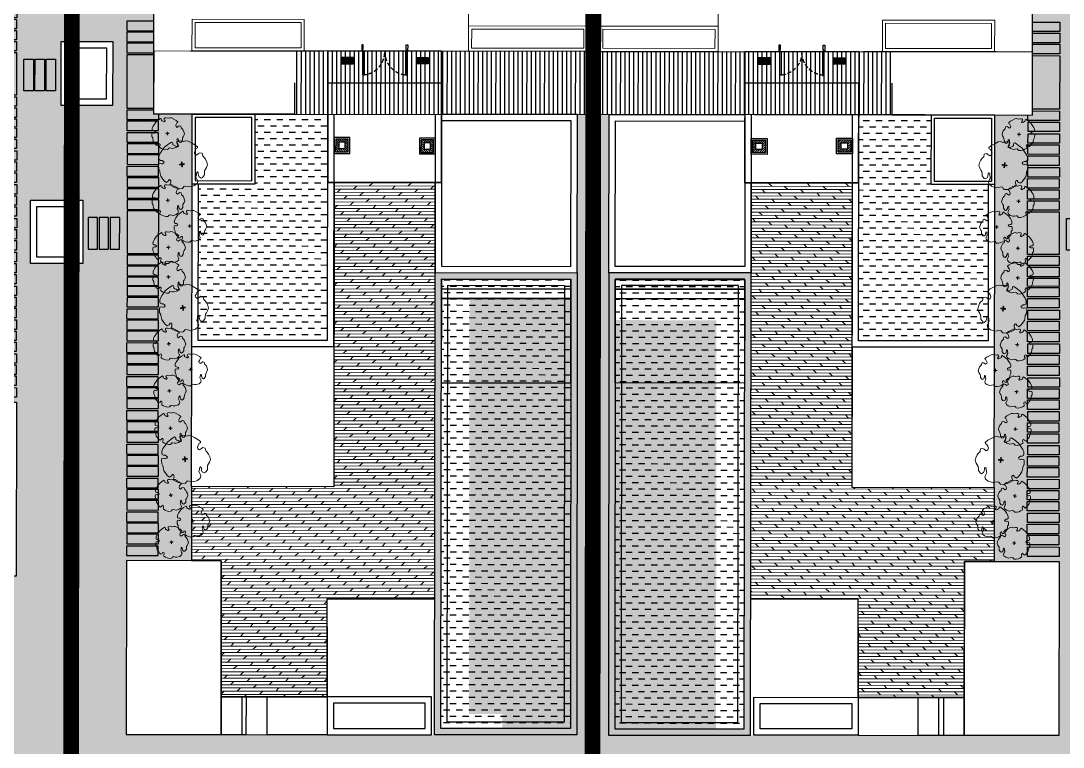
# Model space of a CAD drawing. Header units: millimetres. Extents: x -1030105 to 906887, y -616134 to 1220667.
# Drawn here: x -665787 to -632804, y -502376 to -479411 of the extents above; entities that cross this region are included whole.
import ezdxf

# ---------------------------------------------------------------- set-up
doc = ezdxf.new("R2010")
doc.units = ezdxf.units.MM
doc.header["$MEASUREMENT"] = 0
doc.linetypes.add('240930  KHU B- TMB gời inno$0$HIDDEN', pattern=[9.524999999999999, 6.35, -3.175])
doc.linetypes.add('240930  KHU B- TMB gời inno$0$XREF_LBC_ZONE B_BEACH VILLA 22 11 11$0$HIDDEN', pattern=[9.524999999999999, 6.35, -3.175])
for name, color, linetype, lineweight in [('240930  KHU B- TMB gời inno$0$1. I-FURN', 252, 'Continuous', 18), ('240930  KHU B- TMB gời inno$0$A-WALL', 1, 'Continuous', 30), ('GFA', 6, 'Continuous', 0), ('QH_KTCQ_Caycanhquan', 97, 'Continuous', 18)]:
    doc.layers.add(name, color=color, linetype=linetype, lineweight=lineweight)
for name, color, linetype in [('240930  KHU B- TMB gời inno$0$DA-DOOR', 21, 'Continuous'), ('240930  KHU B- TMB gời inno$0$DA-WALL-FULL', 2, 'Continuous'), ('240930  KHU B- TMB gời inno$0$DA-WALL-LOW', 1, 'Continuous'), ('240930  KHU B- TMB gời inno$0$DA-WALL-PATT', 8, 'Continuous'), ('240930  KHU B- TMB gời inno$0$TMB-KHU B-XREF$0$Xref-LBC-Plot$0$DA-SITE-CNTR1', 8, 'Continuous'), ('240930  KHU B- TMB gời inno$0$XREF_LBC_ZONE B_BEACH VILLA 22 11 11$0$DA-DOOR-WIN', 21, 'Continuous'), ('240930  KHU B- TMB gời inno$0$XREF_LBC_ZONE B_BEACH VILLA 22 11 11$0$DA-FLOR-OTLN', 9, 'Continuous'), ('240930  KHU B- TMB gời inno$0$XREF_LBC_ZONE B_BEACH VILLA 22 11 11$0$DA-FLOR-OVHD', 4, '240930  KHU B- TMB gời inno$0$XREF_LBC_ZONE B_BEACH VILLA 22 11 11$0$HIDDEN'), ('240930  KHU B- TMB gời inno$0$XREF_LBC_ZONE B_BEACH VILLA 22 11 11$0$DA-FLOR-PATT', 251, 'Continuous'), ('240930  KHU B- TMB gời inno$0$XREF_LBC_ZONE B_BEACH VILLA 22 11 11$0$DA-WALL-FULL', 2, 'Continuous'), ('240930  KHU B- TMB gời inno$0$XREF_LBC_ZONE B_BEACH VILLA 22 11 11$0$DA-WALL-LOW', 1, 'Continuous'), ('240930  KHU B- TMB gời inno$0$XREF_LBC_ZONE B_BEACH VILLA 22 11 11$0$DA-WALL-PATT', 8, 'Continuous'), ('ranh dat', 7, 'Continuous'), ('TMB-KHU B-XREF$0$Xref-LBC-Plot$0$DA-SITE-CNTR1', 8, 'Continuous')]:
    doc.layers.add(name, color=color, linetype=linetype)
doc.layers.add('TMB-KHU B-XREF$0$GRASS', color=95, linetype='Continuous', lineweight=0, transparency=0.6)

# ---------------------------------------------------------------- blocks, each defined once
blk = doc.blocks.new('240930  KHU B- TMB gời inno$0$D1600')
for points in [[(0, 1399.999690909404), (0, 1359.999690909404), (-750, 1359.999690909404), (-750, 1399.999690909404)], [(0, 13.99999999992724), (0, 53.99999999992724), (-750, 53.99999999992724), (-750, 13.99999999992724)]]:
    blk.add_lwpolyline(points, close=True)
at = {"color": 0, "linetype": 'ByBlock'}
for points in [[(200, 1431.999690909404), (0, 1431.999690909404), (0, 1399.999690909404), (50, 1399.999690909404), (50, 1384.999690909404), (200, 1384.999690909404), (200, 1399.999690909404), (200, 1399.999690909404)], [(200, -18.00000000007276), (0, -18.00000000007276), (0, 13.99999999992724), (50, 13.99999999992724), (50, 28.99999999992724), (200, 28.99999999992724), (200, 13.99999999992724), (200, 13.99999999992724)]]:
    blk.add_lwpolyline(points, close=True, dxfattribs=at)
at = {"color": 8, "linetype": '240930  KHU B- TMB gời inno$0$HIDDEN', "ltscale": 20}
for centre, start, end in [((-20.65284743288066, 1435.869853190132), 182.8197261977322, 271.6230664425298), ((-20.65284743288066, -21.87016228080029), 88.37693355747022, 177.1802738023498)]:
    blk.add_arc(centre, 729.1625527160895, start, end, dxfattribs=at)
blk = doc.blocks.new('*U1355')
at = {"layer": '240930  KHU B- TMB gời inno$0$DA-WALL-PATT'}
h = blk.add_hatch(color=256, dxfattribs=at)
h.dxf.hatch_style = 1
h.paths.add_polyline_path([(2.054349382883846e-09, 375.2849877717365), (200.0000000007108, 375.2849877719693), (200.0000000000534, 1.164153218269348e-10), (4.656612873077393e-10, 1.164153218269348e-10)])
blk.add_lwpolyline([(2.054349382883846e-09, 375.2849877717365), (200.0000000007108, 375.2849877719693), (200.0000000000534, 1.164153218269348e-10), (4.656612873077393e-10, 1.164153218269348e-10)], close=True)
blk = doc.blocks.new('Xref Khu Spa-Wellness - TBM$0$TREE_T')
at = {"const_width": 100}
for points in [[(-123.743686707654, 123.7436867076467), (123.7436867076394, -123.7436867076467)], [(123.7436867076394, 123.7436867076467), (-123.7436867076394, -123.7436867076467)]]:
    blk.add_lwpolyline(points, dxfattribs=at)
blk = doc.blocks.new('Xref Khu Spa-Wellness - TBM$0$TREE_5')
at = {"layer": 'QH_KTCQ_Caycanhquan', "color": 114, "true_color": 0x139b48}
blk.add_lwpolyline([(-935.8052043020725, 1163.729876997881), (-781.0664177108556, 1298.991161259357), (-577.9716866482049, 1385.944714451209), (-423.232900056988, 1424.590717911255), (-249.1519124628976, 1453.575356581714), (-181.4534723367542, 1414.929171710275), (-142.7687756838277, 1289.329614988528), (-84.74187805317342, 1221.698972928803), (-17.04343790188432, 1192.71433425881), (40.98345973622054, 1221.698972928803), (31.31221188511699, 1347.298710919917), (60.32595539093018, 1424.590717911255), (79.6681563751772, 1472.898267642129), (244.0781907904893, 1472.898267642129), (369.8035285742953, 1434.252264111768), (592.2404606333002, 1376.283168251161), (775.9926960328594, 1212.037426657975), (824.3486405229196, 1163.729876997881), (959.7452261233702, 1105.760781065095), (1114.484012714587, 931.8534933435731), (1143.497461522929, 844.8999401517212), (1075.79931606818, 767.6077518211678), (1017.772123759612, 748.2848406890407), (979.0874271076173, 709.638655890245), (930.7317773010582, 642.0081950975582), (940.40273046121, 564.7160067670047), (1017.772123759612, 555.0544605664909), (1114.484012714587, 564.7160067670047), (1191.85340601299, 622.6851026983932), (1288.56500029657, 632.3466488970444), (1365.934688259847, 564.7160067670047), (1423.96158589609, 487.4238184364513), (1472.317530387081, 323.178076912649), (1481.988778204657, 168.5938815902919), (1501.330979188904, -159.8976014545187), (1433.632833734155, -440.0815348392352), (1356.263440435752, -691.2808295534924), (1288.56500029657, -720.2654682239518), (1240.209350477904, -681.6192833529785), (1182.182158169337, -613.9888225602917), (1124.155260538682, -623.6501874942333), (1037.114619421773, -642.9732798933983), (930.7317773010582, -662.296372293029), (872.7045849869028, -700.9423758247867), (863.0333371693268, -768.5730178840458), (969.4164739474654, -797.5574752166867), (1056.45682040602, -855.5265711485408), (1104.812764876522, -923.1572132077999), (1066.128068224527, -990.7878553378396), (988.7586749317124, -1068.079862329178), (785.6639438699931, -1174.356507992838), (717.9657984022051, -1290.294699784368), (572.8982596490532, -1377.248434313573), (340.7897850750014, -1415.894437845796), (108.6816051844507, -1454.540441305377), (-94.41312587726861, -1444.87889510626), (-133.0978225171566, -1386.909799175337), (-94.41312587726861, -1319.279338454828), (-123.5076104430482, -1166.998870359268), (-158.3361843349412, -1051.01933326479), (-245.4077663654462, -987.2307148086838), (-361.5031108781695, -998.8285959679633), (-401.6181620880961, -1151.07587907603), (-438.5748819764704, -1243.375660780352), (-567.9238436007872, -1307.985380935017), (-703.6970244115219, -1193.679600392003), (-829.4223621934652, -1184.018054192886), (-964.8186531243846, -1145.372050659731), (-1129.228687539697, -1048.756951268762), (-1264.625273158774, -942.4803056772798), (-1312.981217630208, -778.2345641553402), (-1332.323418614455, -652.6348260920495), (-1351.665914275683, -546.3581805010326), (-1429.035307568498, -420.7584424400702), (-1496.733453042805, -333.8048892477527), (-1496.733453042805, -130.9129628543742), (-1458.048756396398, -53.62095586303622), (-1322.652170789428, -43.95940966391936), (-1225.940576513298, -92.26695939479396), (-1158.242431038991, -159.8976014545187), (-1109.886486547999, -208.2051511849277), (-1042.18834109325, -217.8666973854415), (-1022.845845431089, -169.5591477253474), (-1100.215238723904, -43.95940966391936), (-1158.242431038991, 81.64032840030268), (-1274.29652097635, 139.609424259048), (-1341.994666451588, 178.2554277908057), (-1419.364059749991, 226.5629775212146), (-1467.720004214905, 352.1627155123278), (-1419.364059749991, 564.7160067670047), (-1264.625273158774, 786.9308442207985), (-1129.228687539697, 864.2228512139991), (-964.8186531243846, 951.1765857427381), (-935.8052043020725, 999.4841354736127), (-935.8052043020725, 1086.437688665465)], close=True, dxfattribs=at)
blk.add_blockref('Xref Khu Spa-Wellness - TBM$0$TREE_T', (0, 0), dxfattribs=at)
blk = doc.blocks.new('240930  KHU B- TMB gời inno$0$sdfdfedfre r')
at = {"layer": 'GFA', "true_color": 0x8c7854}
h = blk.add_hatch(dxfattribs=at)
h.set_pattern_fill('DOLMIT', color=35, scale=0.0004632663540241894, angle=270.0000000000001)
h.set_pattern_definition([(270, (19902.67073481682, -1953.662706891631), (0.0001158165885060474, 8.868235311415113e-20), []), (315.0000000000001, (19902.67073481682, -1953.662706891631), (0.0002316331766234067, 0.0002316331766234071), [0.0001637893902130361, -0.0003275787804260722])])
h.paths.add_polyline_path([(20059.28144931801, -1650.579441934234), (20059.28144986761, -1640.956882455071), (20054.78144827646, -1640.956886269861), (20054.78144680159, -1638.613097926088), (20055.72345875752, -1638.613099203348), (20055.72345875752, -1634.313099203348), (20059.08145280074, -1634.313099203348), (20059.08145280074, -1637.413099203348), (20062.48145027277, -1637.413099233897), (20062.48145118899, -1650.579442048437)])
at = {"layer": '240930  KHU B- TMB gời inno$0$XREF_LBC_ZONE B_BEACH VILLA 22 11 11$0$DA-FLOR-PATT'}
for points in [[(20007.5566085985, -1655.600287890214), (20007.8566085985, -1655.600287890214), (20007.8566085985, -1654.600287890214), (20007.5566085985, -1654.600287890214)], [(20007.9066085985, -1655.600287890214), (20008.2066085985, -1655.600287890214), (20008.2066085985, -1654.600287890214), (20007.9066085985, -1654.600287890214)], [(20008.2566085985, -1655.600287890214), (20008.5566085985, -1655.600287890214), (20008.5566085985, -1654.600287890214), (20008.2566085985, -1654.600287890214)]]:
    blk.add_lwpolyline(points, close=True, dxfattribs=at)
at = {"color": 252}
blk.add_wipeout([(19993.074093175805, -1639.251676847649), (20007.33208721902, -1639.251676847649), (20007.33208721902, -1644.751676847649), (20005.274098437516, -1644.751676847649), (20005.274098437378, -1658.8680085182232), (20006.474098179802, -1658.8680085182787), (20006.474098179802, -1666.4679889168028), (20005.274098179805, -1666.4680713615335), (20005.274096915382, -1684.2680812240555), (20005.47409691538, -1684.2680812240524), (20005.47409691542, -1687.0180087961621), (20000.374094650804, -1687.0180087961621), (20000.374094650804, -1684.2680285182355), (20000.273898932548, -1684.2680285182346), (20000.273898932548, -1686.7680201482008), (20000.07409645809, -1686.7680201482008), (20000.074096260687, -1680.867587942527), (19998.074096458116, -1680.867587942527), (19998.074096458116, -1681.3991037135365), (19998.574096458116, -1681.3991037135365), (19998.574096458116, -1681.8991037135365), (19995.574096687116, -1681.8991037135365), (19995.57409668712, -1682.168020147686), (19992.774096915236, -1682.1680201477407), (19992.774023653543, -1679.9673105033364), (19992.57431173869, -1679.9673171517522), (19992.57409813716, -1658.8680201476811), (19993.074096918106, -1658.8680201476811)], dxfattribs=at).dxf.layer = '240930  KHU B- TMB gời inno$0$A-WALL'
blk.add_wipeout([(20008.72521834739, -1654.146877283941), (20008.72521834739, -1656.146877283941), (20010.37409629162, -1656.146877283941), (20010.37409629162, -1654.146877283941)]).dxf.layer = '240930  KHU B- TMB gời inno$0$XREF_LBC_ZONE B_BEACH VILLA 22 11 11$0$DA-FLOR-PATT'
at = {"layer": '240930  KHU B- TMB gời inno$0$XREF_LBC_ZONE B_BEACH VILLA 22 11 11$0$DA-FLOR-PATT'}
h = blk.add_hatch(dxfattribs=at)
h.set_pattern_fill('HONEY', color=256, scale=0.4000000000000001, angle=-1.272221872585407e-14)
h.set_pattern_definition([(360, (20463.03403298107, -1833.892169215644), (0.07500000000000002, 0.04330127018922192), [0.05000000000000002, -0.1]), (119.9999999999998, (20463.03403298107, -1833.892169215644), (-0.07499999999999997, 0.04330127018922197), [0.04999999999999999, -0.09999999999999998]), (59.99999999999997, (20463.03403298107, -1833.892169215644), (3.786485014387549e-17, 0.08660254037844389), [-0.1, 0.05000000000000002])])
h.paths.add_polyline_path([(19997.57409317581, -1639.251676847649), (19997.57409691811, -1653.868018846539), (19993.07409691811, -1653.868018846539), (19993.07409317581, -1639.251676847649)])
h.paths.add_polyline_path([(19997.37409317581, -1639.451676847649), (19997.37409691811, -1653.668018846539), (19993.27409691811, -1653.668018846539), (19993.27409317581, -1639.451676847649)], flags=16)
h = blk.add_hatch(dxfattribs=at)
h.set_pattern_fill('DASH', color=153, scale=1.6, angle=-1.272221872585407e-14)
h.set_pattern_definition([(360, (20057.08208502633, -1911.905677341564), (0.2000000000000001, 0.2), [0.2, -0.2])])
h.paths.add_polyline_path([(19997.37409317581, -1639.451676847649), (19997.37409691811, -1653.668018846539), (19993.27409691811, -1653.668018846539), (19993.27409317581, -1639.451676847649)])
h = blk.add_hatch(dxfattribs=at)
h.set_pattern_fill('DASH', color=153, scale=1.6, angle=-1.272221872585407e-14)
h.set_pattern_definition([(360, (20057.18208502634, -2067.36607601057), (0.2000000000000001, 0.2), [0.2, -0.2])])
h.paths.add_polyline_path([(20003.27409598241, -1658.868020147626), (20003.27409785355, -1656.668010205587), (20005.07409422475, -1656.668020063883), (20005.07410239894, -1651.726692341162), (20000.97410365968, -1651.726677504107), (20000.97409667595, -1657.368020239274), (20000.97409687452, -1657.368020239275), (20000.97409687452, -1658.868020239275)])
h = blk.add_hatch(dxfattribs=at)
h.set_pattern_fill('_USER', color=256, scale=0.14, angle=-90.00000000000001, pattern_type=0)
h.set_pattern_definition([(270, (20057.18208502633, -1919.272009421156), (0.14, -3.108624468950439e-17), [])])
h.paths.add_polyline_path([(20001.47409677777, -1658.868021247371), (20002.07409677776, -1658.868021247371), (20002.07409677776, -1658.868020147626), (20001.47409677777, -1658.868020147626)], flags=16)
h.paths.add_polyline_path([(20002.0238963509, -1660.868018518235), (20002.0238963509, -1658.868020147613), (19992.57409817899, -1658.868020147681), (19992.57409817899, -1660.868020147681), (20005.27409817981, -1660.868020147594), (20005.2740981783, -1660.868018518298)])
at = {"layer": '240930  KHU B- TMB gời inno$0$XREF_LBC_ZONE B_BEACH VILLA 22 11 11$0$DA-WALL-PATT'}
h = blk.add_hatch(dxfattribs=at)
h.set_pattern_fill('ANSI31', color=256, scale=0.4, angle=-90.00000000000001)
h.set_pattern_definition([(315, (20056.03534135284, -1918.930207222942), (0.03535533905932738, 0.03535533905932737), [])])
h.paths.add_polyline_path([(19997.72409664499, -1657.768020147659), (19997.92409664499, -1657.768020147659), (19997.92409664499, -1657.968020147659), (19997.72409664499, -1657.968020147659)])
h.paths.add_polyline_path([(19997.62409664499, -1658.068020147659), (19998.02409664499, -1658.068020147659), (19998.02409664499, -1657.668020147438), (19997.62409664499, -1657.668020147438)])
h = blk.add_hatch(dxfattribs=at)
h.set_pattern_fill('ANSI31', color=256, scale=0.4, angle=-90.00000000000001)
h.set_pattern_definition([(315, (20058.73534155618, -1918.946963833446), (0.03535533905932738, 0.03535533905932737), [])])
h.paths.add_polyline_path([(20000.42409684832, -1657.784776758162), (20000.62409684833, -1657.784776758163), (20000.62409684833, -1657.984776758163), (20000.42409684832, -1657.984776758163)])
h.paths.add_polyline_path([(20000.32409684833, -1658.084776758163), (20000.72409684833, -1658.084776758163), (20000.72409684832, -1657.684776757942), (20000.32409684833, -1657.684776757942)])
at = {"layer": 'GFA', "true_color": 0x8c7854}
h = blk.add_hatch(dxfattribs=at)
h.set_pattern_fill('DOLMIT', color=35, scale=0.4070863138889914, angle=180)
h.set_pattern_definition([(180, (-258403.9892735296, -65107.98810847144), (3.273223608691299e-17, -0.1017715784722479), []), (225.0000000000001, (-258403.9892735296, -65107.98810847144), (0.2035431566029439, -0.2035431566029438), [0.1439267465395706, -0.2878534930791412])])
h.paths.add_polyline_path([(20000.77409665853, -1656.718019578535), (20000.77409610894, -1647.095460099372), (20005.27409770009, -1647.095463914161), (20005.27409917495, -1644.751675570388), (20004.33208721902, -1644.751676847649), (20004.33208721902, -1640.451676847649), (20000.97409317581, -1640.451676847649), (20000.97409317581, -1643.551676847649), (19997.57409570377, -1643.551676878197), (19997.57409478756, -1656.718019692737)])
at = {"layer": '240930  KHU B- TMB gời inno$0$1. I-FURN'}
for points in [[(20002.0238963509, -1659.868020147627), (20002.0238963509, -1658.868008518191), (20006.47409817981, -1658.868008518278), (20006.47409817981, -1660.868018518322), (20002.72218750767, -1660.868143419546)], [(20005.27409817981, -1666.467988916803), (20006.47409817981, -1666.467988916803), (20006.47409817997, -1658.868008518235)]]:
    blk.add_lwpolyline(points, dxfattribs=at)
for points in [[(19992.77505984565, -1660.868018518287), (19992.77505984564, -1668.468019328113), (19992.5740998341, -1668.468019328113), (19992.5740998341, -1660.868018518287)], [(19996.52409206696, -1660.868018518234), (19996.52409206696, -1661.668018357313), (19992.77505984565, -1661.668018357313), (19992.77505984565, -1660.868018518235)], [(19996.42409206695, -1660.968018518234), (19996.42409206695, -1661.568018357313), (19992.87505984565, -1661.568018357314), (19992.87505984565, -1660.968018518235)], [(20005.27409782825, -1660.868018518235), (20005.27409817981, -1661.868018357314), (20001.7221878872, -1661.868019986705), (20001.72218753565, -1660.868020147627)], [(20005.17409782825, -1660.968018518235), (20005.17409817981, -1661.768018357314), (20001.8221878872, -1661.768019986705), (20001.82218753565, -1660.968020147627)]]:
    blk.add_lwpolyline(points, close=True, dxfattribs=at)
at = {"layer": '240930  KHU B- TMB gời inno$0$1. I-FURN', "elevation": -1.551432512001221e-10}
blk.add_lwpolyline([(19992.77505984565, -1665.268017684299), (19992.77505984565, -1661.668018357313), (19996.52409206696, -1661.668018357313), (19996.52409206696, -1665.268017684298)], close=True, dxfattribs=at)
at = {"layer": '240930  KHU B- TMB gời inno$0$DA-WALL-LOW', "color": 252}
blk.add_lwpolyline([(20000.97409432999, -1656.718020529494), (20000.97409432999, -1659.867951916502), (19997.37409464379, -1659.867951916502), (19997.37409464379, -1656.718020529494)], close=True, dxfattribs=at)
for points in [[(20002.0238963509, -1659.867797124457), (20002.0238963509, -1658.868008518191), (20006.47409817997, -1658.868008518235), (20006.47409817981, -1666.467988916803), (20005.27409817981, -1666.468020147625), (20005.27409691539, -1684.268028518235), (20000.17409771866, -1684.268028518235), (20000.17409772157, -1681.768020148201), (20000.07409645809, -1681.768018518213), (20000.07409606329, -1679.967157366841)], [(19992.57409817797, -1667.468150808401), (19992.57409817793, -1660.868020147681), (19995.52363947411, -1660.867141330538)]]:
    blk.add_lwpolyline(points, dxfattribs=at)
at = {"layer": '240930  KHU B- TMB gời inno$0$XREF_LBC_ZONE B_BEACH VILLA 22 11 11$0$DA-DOOR-WIN'}
blk.add_line((20005.32409646007, -1660.868020147627), (20001.12409646007, -1660.868020147627), dxfattribs=at)
at = {"layer": '240930  KHU B- TMB gời inno$0$XREF_LBC_ZONE B_BEACH VILLA 22 11 11$0$DA-FLOR-OTLN'}
for p, q in [((20005.27409817981, -1656.668020147594), (20005.27409843752, -1649.751686847584)), ((20005.27409643752, -1651.526692457776), (20000.7740955838, -1651.526677387435)), ((20000.7740955838, -1651.526677387435), (20000.77409710364, -1658.868020147626)), ((20005.07409831184, -1651.726692232427), (20000.9740956449, -1651.726677612787)), ((20000.9740956449, -1651.726677612787), (20000.97409710364, -1658.868020147626)), ((20005.07409831184, -1656.668020147594), (20005.07409831184, -1651.726692232427))]:
    blk.add_line(p, q, dxfattribs=at)
blk.add_lwpolyline([(20005.27409817981, -1658.868020147594), (19992.57409817899, -1658.868020147681), (19992.57409817899, -1660.868020147681), (20005.27409817981, -1660.868018518235)], dxfattribs=at)
at = {"layer": '240930  KHU B- TMB gời inno$0$XREF_LBC_ZONE B_BEACH VILLA 22 11 11$0$DA-FLOR-OVHD', "ltscale": 30}
blk.add_lwpolyline([(19997.37409447033, -1656.718019765759), (19997.37409469886, -1660.868019765759), (20000.97409455851, -1660.868020529493), (20000.97409432999, -1656.718020529494)], close=True, dxfattribs=at)
at = {"layer": '240930  KHU B- TMB gời inno$0$XREF_LBC_ZONE B_BEACH VILLA 22 11 11$0$DA-FLOR-PATT'}
for p, q in [((20000.97409317581, -1639.251676847649), (20002.87409317581, -1639.251676847649)), ((20002.87409317581, -1639.251676847649), (20002.87409317581, -1640.451676847649)), ((19997.67409317581, -1640.451676847649), (20000.97409317581, -1640.451676847649)), ((20000.97409317581, -1640.451676847649), (20003.67409317585, -1640.451676847649)), ((20003.0740969181, -1658.868020147626), (19997.67409691811, -1658.868020147626))]:
    blk.add_line(p, q, dxfattribs=at)
for points in [[(19997.37409317581, -1639.451676847649), (19997.37409691811, -1653.668018846539), (19993.27409691811, -1653.668018846539), (19993.27409317581, -1639.451676847649)], [(20000.97409317581, -1640.451676847649), (20000.97409317581, -1639.251676847649), (19997.67409317581, -1639.251676847649), (19997.67409317581, -1640.451676847649)], [(20000.77409317581, -1640.251676847649), (20000.77409317581, -1639.451676847649), (19997.87409317581, -1639.451676847649), (19997.87409317581, -1640.251676847649)], [(20002.87409317581, -1639.251676847649), (20002.87409317581, -1640.451676847649), (20003.67409317585, -1640.451676847649), (20003.67409317585, -1639.251676847649)], [(20003.53208721898, -1639.251676847649), (20003.53208721898, -1640.451676847649), (20004.33208721902, -1640.451676847649), (20004.33208721902, -1639.251676847649)], [(20007.33208721902, -1645.211735718686), (20007.33208721902, -1644.911735718686), (20006.33208721902, -1644.911735718686), (20006.33208721902, -1645.211735718686)], [(20007.33208721902, -1645.211735718686), (20007.33208721902, -1644.911735718686), (20006.33208721902, -1644.911735718686), (20006.33208721902, -1645.211735718686)], [(20007.32208721902, -1645.581735718685), (20007.32208721902, -1645.281735718685), (20006.32208721902, -1645.281735718685), (20006.32208721902, -1645.581735718685)], [(20007.32208721902, -1645.931735718686), (20007.32208721902, -1645.631735718685), (20006.32208721902, -1645.631735718685), (20006.32208721902, -1645.931735718686)], [(20007.33208721902, -1646.281735718686), (20007.33208721902, -1645.981735718686), (20006.33208721902, -1645.981735718686), (20006.33208721902, -1646.281735718686)], [(20007.32208721902, -1646.651735718686), (20007.32208721902, -1646.351735718685), (20006.32208721902, -1646.351735718685), (20006.32208721902, -1646.651735718686)], [(20007.32208721902, -1647.001735718686), (20007.32208721902, -1646.701735718686), (20006.32208721902, -1646.701735718686), (20006.32208721902, -1647.001735718686)], [(20000.7740955838, -1651.526677387435), (20000.7740955838, -1647.095462636901), (20005.27409843752, -1647.095462636901), (20005.27409843752, -1651.526677387435)], [(20007.33208721902, -1647.351735718686), (20007.33208721902, -1647.051735718686), (20006.33208721902, -1647.051735718686), (20006.33208721902, -1647.351735718686)], [(20007.32208721902, -1647.721735718686), (20007.32208721902, -1647.421735718686), (20006.32208721902, -1647.421735718686), (20006.32208721902, -1647.721735718686)], [(20007.32208721902, -1648.071735718686), (20007.32208721902, -1647.771735718686), (20006.32208721902, -1647.771735718686), (20006.32208721902, -1648.071735718686)], [(20007.33208721902, -1648.421735718686), (20007.33208721902, -1648.121735718686), (20006.33208721902, -1648.121735718686), (20006.33208721902, -1648.421735718686)], [(20007.32208721902, -1648.791735718686), (20007.32208721902, -1648.491735718686), (20006.32208721902, -1648.491735718686), (20006.32208721902, -1648.791735718686)], [(20007.32208721902, -1649.141735718686), (20007.32208721902, -1648.841735718686), (20006.32208721902, -1648.841735718686), (20006.32208721902, -1649.141735718686)], [(20007.33208721902, -1649.491735718686), (20007.33208721902, -1649.191735718686), (20006.33208721902, -1649.191735718686), (20006.33208721902, -1649.491735718686)], [(20007.32208721902, -1649.861735718686), (20007.32208721902, -1649.561735718686), (20006.32208721902, -1649.561735718686), (20006.32208721902, -1649.861735718686)], [(20007.32208721902, -1650.211735718686), (20007.32208721902, -1649.911735718686), (20006.32208721902, -1649.911735718686), (20006.32208721902, -1650.211735718686)], [(19997.37409317581, -1650.385352660339), (19993.27409317581, -1650.385352660339), (19993.27409317581, -1653.051684739931), (19997.37409317581, -1653.051684739931)], [(20007.33208721902, -1650.561735718686), (20007.33208721902, -1650.261735718686), (20006.33208721902, -1650.261735718686), (20006.33208721902, -1650.561735718686)], [(20007.32208721902, -1650.931735718686), (20007.32208721902, -1650.631735718686), (20006.32208721902, -1650.631735718686), (20006.32208721902, -1650.931735718686)], [(20007.32208721902, -1651.281735718686), (20007.32208721902, -1650.981735718686), (20006.32208721902, -1650.981735718686), (20006.32208721902, -1651.281735718686)], [(20007.33208721902, -1651.631735718686), (20007.33208721902, -1651.331735718686), (20006.33208721902, -1651.331735718686), (20006.33208721902, -1651.631735718686)], [(20007.32208721902, -1652.001735718686), (20007.32208721902, -1651.701735718686), (20006.32208721902, -1651.701735718686), (20006.32208721902, -1652.001735718686)], [(20007.32208721902, -1652.351735718686), (20007.32208721902, -1652.051735718686), (20006.32208721902, -1652.051735718686), (20006.32208721902, -1652.351735718686)], [(20007.33208721902, -1652.701735718686), (20007.33208721902, -1652.401735718686), (20006.33208721902, -1652.401735718686), (20006.33208721902, -1652.701735718686)], [(20007.32208721902, -1653.071735718686), (20007.32208721902, -1652.771735718686), (20006.32208721902, -1652.771735718686), (20006.32208721902, -1653.071735718686)], [(19997.37409317581, -1653.351684739931), (19993.27409317581, -1653.351684739931), (19993.27409317581, -1653.651684739931), (19997.37409317581, -1653.651684739931)], [(20007.32208721902, -1653.421735718686), (20007.32208721902, -1653.121735718687), (20006.32208721902, -1653.121735718687), (20006.32208721902, -1653.421735718686)], [(20007.32208721902, -1653.708067798278), (20007.32208721902, -1653.454029995536), (20006.32208721902, -1653.454029995536), (20006.32208721902, -1653.708067798278)], [(20007.32208721902, -1654.058067798278), (20007.32208721902, -1653.758067798278), (20006.32208721902, -1653.758067798278), (20006.32208721902, -1654.058067798278)], [(20007.32208721902, -1654.408067798278), (20007.32208721902, -1654.108067798278), (20006.32208721902, -1654.108067798278), (20006.32208721902, -1654.408067798278)], [(20010.37409629162, -1656.146877283941), (20008.72521834739, -1656.146877283941), (20008.72521834739, -1654.146877283941), (20010.37409629162, -1654.146877283941)], [(20010.37409629162, -1654.146877283941), (20010.37409629162, -1656.146877283941), (20008.72521834739, -1656.146877283941), (20008.72521834739, -1654.146877283941)], [(20010.17409629163, -1655.946877283941), (20008.92521834739, -1655.946877283941), (20008.92521834739, -1654.346877283941), (20010.17409629163, -1654.346877283941)], [(20010.17409629163, -1654.346877283941), (20010.17409629163, -1655.946877283941), (20008.92521834739, -1655.946877283941), (20008.92521834739, -1654.346877283941)], [(20007.32208721902, -1655.808067798278), (20007.32208721902, -1654.458067798278), (20006.32208721902, -1654.458067798278), (20006.32208721902, -1655.808067798278)], [(20007.32208721902, -1656.158067798278), (20007.32208721902, -1655.858067798278), (20006.32208721902, -1655.858067798278), (20006.32208721902, -1656.158067798278)], [(20007.32208721902, -1656.508067798278), (20007.32208721902, -1656.208067798279), (20006.32208721902, -1656.208067798279), (20006.32208721902, -1656.508067798278)], [(20003.27409691798, -1656.668020147594), (20003.27409691798, -1658.868020147594), (20005.27409817981, -1658.868020147594), (20005.27409817981, -1656.668020147594)], [(20007.32208721902, -1656.858067798279), (20007.32208721902, -1656.558067798279), (20006.32208721902, -1656.558067798279), (20006.32208721902, -1656.858067798279)], [(20003.37409691798, -1656.768020147594), (20003.37409691798, -1658.768020147594), (20005.17409817981, -1658.768020147594), (20005.17409817981, -1656.768020147594)], [(20007.33208721902, -1657.208067798279), (20007.33208721902, -1656.908067798279), (20006.33208721902, -1656.908067798279), (20006.33208721902, -1657.208067798279)], [(20007.32208721902, -1657.578067798279), (20007.32208721902, -1657.278067798279), (20006.32208721902, -1657.278067798279), (20006.32208721902, -1657.578067798279)], [(20007.32208721902, -1657.928067798279), (20007.32208721902, -1657.628067798279), (20006.32208721902, -1657.628067798279), (20006.32208721902, -1657.928067798279)], [(20007.33208721902, -1658.278067798279), (20007.33208721902, -1657.978067798279), (20006.33208721902, -1657.978067798279), (20006.33208721902, -1658.278067798279)], [(20007.33208721902, -1658.648067798279), (20007.33208721902, -1658.348067798279), (20006.33208721902, -1658.348067798279), (20006.33208721902, -1658.648067798279)]]:
    blk.add_lwpolyline(points, close=True, dxfattribs=at)
for points in [[(20000.97409317581, -1642.651676847649), (20000.97409317581, -1640.451676847649)], [(20006.47409817981, -1658.998067798279), (20007.33208721902, -1658.998067798279), (20007.33208721902, -1658.698067798279), (20006.32208721902, -1658.698067798279), (20006.32208721902, -1658.868008522815)], [(20006.47409817981, -1660.748118862951), (20007.33208721902, -1660.748118862951), (20007.33208721902, -1659.058067798278), (20006.47409817981, -1659.058067798278)], [(20006.47409817992, -1661.108067798279), (20007.33208721902, -1661.108067798279), (20007.33208721902, -1660.808067798279), (20006.47409817981, -1660.808067798279)], [(20006.47409817991, -1661.458067798279), (20007.33208721902, -1661.458067798279), (20007.33208721902, -1661.158067798279), (20006.47409817992, -1661.158067798279)], [(20006.4740981799, -1661.808067798279), (20007.33208721902, -1661.808067798279), (20007.33208721902, -1661.508067798279), (20006.47409817991, -1661.508067798279)]]:
    blk.add_lwpolyline(points, dxfattribs=at)
at = {"layer": '240930  KHU B- TMB gời inno$0$XREF_LBC_ZONE B_BEACH VILLA 22 11 11$0$DA-WALL-FULL'}
for points in [[(19997.62409664499, -1658.068020147659), (19998.02409664499, -1658.068020147659), (19998.02409664499, -1657.668020147438), (19997.62409664499, -1657.668020147438)], [(20000.32409684833, -1658.084776758163), (20000.72409684833, -1658.084776758163), (20000.72409684832, -1657.684776757942), (20000.32409684833, -1657.684776757942)], [(19997.72409664499, -1657.768020147659), (19997.72409664499, -1657.968020147659), (19997.92409664499, -1657.968020147659), (19997.92409664499, -1657.768020147659)], [(20000.42409684832, -1657.784776758162), (20000.42409684832, -1657.984776758163), (20000.62409684833, -1657.984776758163), (20000.62409684833, -1657.784776758162)]]:
    blk.add_lwpolyline(points, close=True, dxfattribs=at)
at = {"layer": '240930  KHU B- TMB gời inno$0$XREF_LBC_ZONE B_BEACH VILLA 22 11 11$0$DA-WALL-LOW', "color": 252}
blk.add_line((20000.97409317581, -1642.651676847649), (20000.97409317581, -1643.551676847649), dxfattribs=at)
for points in [[(19997.57409317581, -1639.251676847649), (19997.57409691811, -1653.868018846539), (19993.07409691811, -1653.868018846539), (19993.07409317581, -1639.251676847649)], [(20004.33208721902, -1639.251676847649), (20004.33208721902, -1644.751676847649), (20007.33208721902, -1644.751676847649), (20007.33208721902, -1639.251676847649)], [(20005.27409843752, -1647.095462636901), (20005.27409843752, -1644.751676847649), (20004.33208721902, -1644.751676847649), (20004.33208721902, -1640.451676847649), (20000.97409317581, -1640.451676847649), (20000.97409317581, -1643.551676847649), (19997.57409427676, -1643.551677718169), (19997.57409591228, -1656.718019997879), (20000.77409506269, -1656.718019335402), (20000.77409606852, -1647.095462636901)], [(19997.57409664499, -1657.618020147659), (19997.57409664499, -1658.118020147659), (19998.07409664499, -1658.118020147659), (19998.07409664499, -1657.618020147659)], [(20000.27409684833, -1657.634776758163), (20000.27409684833, -1658.134776758163), (20000.77409684833, -1658.134776758163), (20000.77409684833, -1657.634776758163)]]:
    blk.add_lwpolyline(points, close=True, dxfattribs=at)
at = {"layer": '240930  KHU B- TMB gời inno$0$XREF_LBC_ZONE B_BEACH VILLA 22 11 11$0$DA-WALL-PATT'}
for points in [[(19997.17409317581, -1639.651676847649), (19997.17409691811, -1653.468018846539), (19993.47409691811, -1653.468018846539), (19993.47409317581, -1639.651676847649)], [(19997.37409317581, -1653.051684739931), (19993.27409317581, -1653.051684739931), (19993.27409317581, -1653.351684739931), (19997.37409317581, -1653.351684739931)], [(19993.27409691811, -1654.068018846539), (19993.27409691811, -1658.668020147614), (19997.37409664499, -1658.668020147613), (19997.37409664499, -1654.068018846539)]]:
    blk.add_lwpolyline(points, close=True, dxfattribs=at)
blk.add_lwpolyline([(19997.57409664499, -1658.868009332933), (19997.57409664499, -1653.868018846539), (19993.07409691811, -1653.868018846539), (19993.07409691811, -1658.868020147614), (19997.37409678265, -1658.868020147613)], dxfattribs=at)
at = {"layer": '240930  KHU B- TMB gời inno$0$DA-DOOR', "xscale": 0.001, "yscale": 0.001, "zscale": 0.001, "rotation": 270}
blk.add_blockref('240930  KHU B- TMB gời inno$0$D1600', (19998.46709810502, -1660.868020147735), dxfattribs=at)
at = {"layer": '240930  KHU B- TMB gời inno$0$DA-WALL-FULL', "yscale": 0.001, "zscale": 0.001}
for p, xscale, rotation in [((19998.17409817938, -1660.668020829746), 0.001, 90.00000000048341), ((20000.17409772157, -1660.668020829746), -0.001, 269.9999999995165)]:
    blk.add_blockref('*U1355', p, dxfattribs=dict(at, xscale=xscale, rotation=rotation))
at = {"layer": 'QH_KTCQ_Caycanhquan', "color": 116, "rotation": 322.2616449089547}
for p, xscale, yscale, zscale in [((20005.90886805019, -1645.335089353207, -0.002672905902464167), 0.0003411715899072842, 0.0003411715899072842, 0.0003411715899072842), ((20005.23452655693, -1646.009402206125, -0.002672905902464167), 0.0003411715899072842, 0.0003411715899072842, 0.0003411715899072842), ((20005.92869895107, -1646.822547105127, -0.002672905902464167), 0.0003411715899072842, 0.0003411715899072842, 0.0003411715899072842), ((20005.48242170448, -1647.961476773346, -0.002672905902464167), 0.0005117573848609263, 0.0005117573848609263, 0.0005117573848609263), ((20005.94235115203, -1648.937678862709, -0.002672905902464167), 0.0003411715899072842, 0.0003411715899072842, 0.0003411715899072842), ((20005.97974498199, -1650.119554825234, -0.002672905902464167), 0.0003411715899072842, 0.0003411715899072842, 0.0003411715899072842), ((20005.30540348873, -1650.793867678152, -0.002672905902464167), 0.0003411715899072842, 0.0003411715899072842, 0.0003411715899072842), ((20005.99957588287, -1651.607012577154, -0.002672905902464167), 0.0003411715899072842, 0.0003411715899072842, 0.0003411715899072842), ((20005.55329863627, -1652.745942245372, -0.002672905902464167), 0.0005117573848609263, 0.0005117573848609263, 0.0005117573848609263), ((20006.01322808382, -1653.722144334735, -0.002672905902464167), 0.0003411715899072842, 0.0003411715899072842, 0.0003411715899072842), ((20006.01518344789, -1654.655928488933, -0.002672905902464167), 0.0003411715899072842, 0.0003411715899072842, 0.0003411715899072842), ((20005.34084195463, -1655.330241341851, -0.002672905902464167), 0.0003411715899072842, 0.0003411715899072842, 0.0003411715899072842), ((20006.03501434877, -1656.143386240853, -0.002672905902464167), 0.0003411715899072842, 0.0003411715899072842, 0.0003411715899072842), ((20005.58873710217, -1657.282315909071, -0.002672905902464167), 0.0005117573848609263, 0.0005117573848609263, 0.0005117573848609263), ((20006.04866654972, -1658.258517998434, -0.002672905902464167), 0.0003411715899072842, 0.0003411715899072842, 0.0003411715899072842)]:
    blk.add_blockref('Xref Khu Spa-Wellness - TBM$0$TREE_5', p, dxfattribs=dict(at, xscale=xscale, yscale=yscale, zscale=zscale))
blk = doc.blocks.new('240930  KHU B- TMB gời inno$0$A$C2E32106B')
at = {"layer": '240930  KHU B- TMB gời inno$0$A-WALL', "color": 0, "xscale": 999.9999999999969, "yscale": 999.9999999999969, "zscale": 999.9999999999969, "rotation": 90}
blk.add_blockref('240930  KHU B- TMB gời inno$0$sdfdfedfre r', (-1683501.676875971, -20009071.71915527), dxfattribs=at)
blk = doc.blocks.new('240930  KHU B- TMB gời inno$0$A$C55f665a7')
at = {"rotation": 179.9999999999999}
blk.add_blockref('240930  KHU B- TMB gời inno$0$sdfdfedfre r', (20362.38772436837, -1776.954377071525, -0.1981517379216632), dxfattribs=at)
at = {"xscale": -0.9999999999999991, "rotation": 179.9999999999999}
blk.add_blockref('240930  KHU B- TMB gời inno$0$sdfdfedfre r', (-19622.76046821196, -1776.954377071466, -0.1981517379216348), dxfattribs=at)
at = {"xscale": 0.001000000000000002, "yscale": 0.001000000000000002, "zscale": 0.001000000000000002, "rotation": 90}
blk.add_blockref('240930  KHU B- TMB gời inno$0$A$C2E32106B', (419.3139441595413, -90.94902750937035, 96.77118881634259), dxfattribs=at)
at = {"extrusion": (3.231174267785261e-24, -1.312664546287762e-23, -1), "xscale": 0.001000000000000003, "yscale": 0.001000000000000003, "zscale": -0.001000000000000001, "rotation": 90}
blk.add_blockref('240930  KHU B- TMB gời inno$0$A$C2E32106B', (-353.3116827630438, -88.44902768282918, 0.198101108888919), dxfattribs=at)
at = {"xscale": -0.9999999999999991, "rotation": 179.9999999999999}
blk.add_blockref('240930  KHU B- TMB gời inno$0$sdfdfedfre r', (-19688.76253190637, -1775.163125747757), dxfattribs=at)

msp = doc.modelspace()

# ---------------------------------------------------------------- hatches: boundary and pattern name
at = {"layer": 'TMB-KHU B-XREF$0$GRASS', "true_color": 0x3d6827}
h = msp.add_hatch(dxfattribs=at)
h.set_pattern_fill('CROSS', color=79, scale=2000, angle=-0.06050618418760054)
h.set_pattern_definition([(359.9394938158123, (-1186721561.658635, -431575606.1119671), (500.527737166865, 499.4717052312551), [250, -749.9999999999999]), (89.9394938158124, (-1186721436.790709, -431575731.2439012), (-499.471705231255, 500.5277371668649), [250, -750])])
h.paths.add_polyline_path([(-532195.4470390617, -504328.0147811141), (-532160.4384792172, -449322.9242033933), (-565163.9162591815, -449301.9187980625), (-565166.5642668721, -451809.4245110762), (-598159.414465704, -451774.5829882175), (-598156.7743860851, -449274.5843822725), (-631159.133118289, -449239.7328180157), (-631161.7731982528, -451739.7314242739), (-664164.1319307701, -451704.8798596727), (-664161.4918508222, -449204.8812537434), (-697163.8505833552, -449170.029689471), (-697166.4906631466, -451670.0282955726), (-730182.461181412, -451635.162356786), (-730237.8841439225, -504117.4120335248)])

# ---------------------------------------------------------------- next in the draw order: block references
at = {"extrusion": (2.640915683520526e-09, -1.169969117981692e-09, 1), "xscale": 1000, "yscale": 1000, "zscale": 1000, "rotation": 359.939493815354}
msp.add_blockref('240930  KHU B- TMB gời inno$0$A$C55f665a7', (-1017362.464072716, -363899.1368995138, 200.7298921211862), dxfattribs=at)

# ---------------------------------------------------------------- next in the draw order: linework, layer by layer
at = {"layer": '240930  KHU B- TMB gời inno$0$TMB-KHU B-XREF$0$Xref-LBC-Plot$0$DA-SITE-CNTR1'}
for points in [[(-664140.9971240931, -451720.0176307298), (-664138.2401092963, -449220.0191506636), (-680638.2300765177, -449201.8228524034), (-680698.8708517603, -504189.5001622717), (-680698.8714663847, -504190.0574960667), (-680060.3465349642, -504190.8381575348), (-664198.8864101807, -504212.706465089)], [(-647641.0071581872, -451738.2139289274), (-664140.9971240931, -451720.0176307298), (-664198.8864101807, -504212.706465089), (-647698.9014626152, -504235.4551115066), (-647698.9008452934, -504234.8951541895)], [(-631136.2629247941, -451756.4154697137), (-631141.0171906212, -451756.4102268744), (-647641.0071581872, -451738.2139289274), (-647698.9008452934, -504234.8951541895), (-647698.9014626152, -504235.4551115066), (-641706.0383353643, -504243.7175148065), (-631198.9146054664, -504256.4748947869)]]:
    msp.add_lwpolyline(points, close=True, dxfattribs=at)
at = {"layer": 'ranh dat'}
for points in [[(-664140.9971240931, -451720.0176307298), (-664138.2401092963, -449220.0191506636), (-680638.2300765177, -449201.8228524034), (-680698.8708517603, -504189.5001622717), (-680698.8714663847, -504190.0574960667), (-680060.3465349642, -504190.8381575348), (-664198.8864101807, -504212.706465089)], [(-647641.0071581872, -451738.2139289274), (-664140.9971240931, -451720.0176307298), (-664198.8864101807, -504212.706465089), (-647698.9014626152, -504235.4551115066), (-647698.9008452934, -504234.8951541895)], [(-631136.2629247941, -451756.4154697137), (-631141.0171906212, -451756.4102268744), (-647641.0071581872, -451738.2139289274), (-647698.9008452934, -504234.8951541895), (-647698.9014626152, -504235.4551115066), (-641706.0383353643, -504243.7175148065), (-631198.9146054664, -504256.4748947869)]]:
    msp.add_lwpolyline(points, close=True, dxfattribs=at)
at = {"layer": 'TMB-KHU B-XREF$0$Xref-LBC-Plot$0$DA-SITE-CNTR1', "extrusion": (2.655489506349529e-09, 1.263057379239647e-08, 0.9999999999999999), "const_width": 500.0000000000001}
for points, elevation in [([(-664198.8599096434, -504197.0235678416), (-664140.7864316236, -449204.893434722)], -0.1633311459409688), ([(-647698.8739175936, -504219.0004433005), (-647643.4357123035, -451722.3165675559)], -0.1633311459409683)]:
    msp.add_lwpolyline(points, dxfattribs=dict(at, elevation=elevation))

doc.saveas('drawing.dxf')
